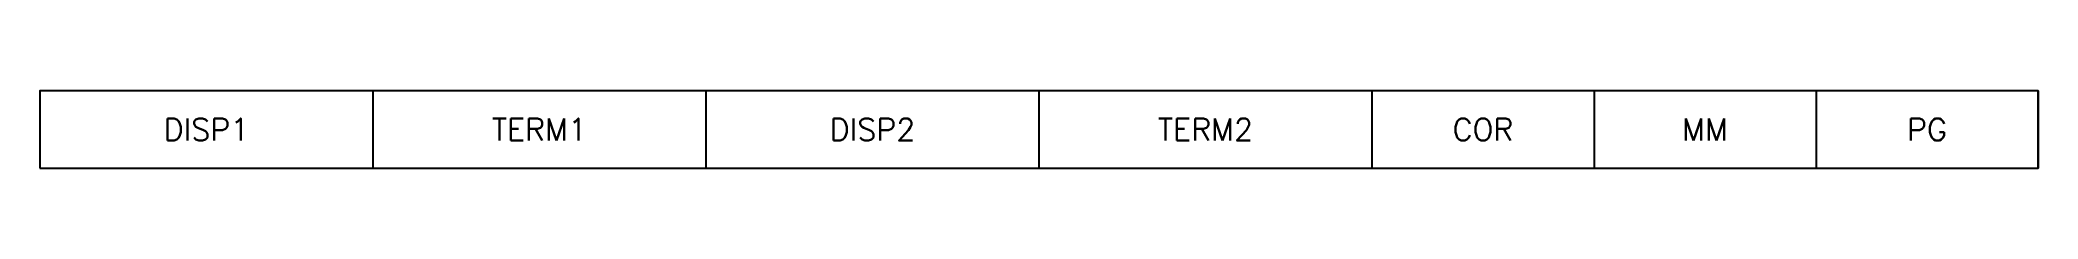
# Model space of a CAD drawing. Header units: millimetres. Extents: x 433 to 613, y 467 to 474.
import ezdxf
from ezdxf.enums import TextEntityAlignment as Align

# ---------------------------------------------------------------- set-up
doc = ezdxf.new("R2010")
doc.units = ezdxf.units.MM
doc.header["$MEASUREMENT"] = 0
doc.layers.get('0').update_dxf_attribs({"linetype": 'CONTINUOUS'})
doc.styles.add('romans', font='romans.shx', dxfattribs={"width": 0.9})

msp = doc.modelspace()

# ---------------------------------------------------------------- linework, layer by layer
at = {"color": 7}
for p, q in [((463.41, 474.37), (463.41, 467.37)), ((493.41, 474.37), (493.41, 467.37)), ((523.41, 474.37), (523.41, 467.37)), ((553.41, 474.37), (553.41, 467.37)), ((573.41, 474.37), (573.41, 467.37)), ((593.41, 474.37), (593.41, 467.37)), ((613.41, 474.37), (613.41, 467.37))]:
    msp.add_line(p, q, dxfattribs=at)
msp.add_lwpolyline([(433.41, 467.37), (613.41, 467.37), (613.41, 474.37), (433.41, 474.37)], close=True, dxfattribs=at)

# ---------------------------------------------------------------- texts
at = {"color": 7, "style": 'romans'}
for s, p in [('DISP1', (448.41, 470.87)), ('TERM1', (478.41, 470.87)), ('DISP2', (508.41, 470.87)), ('TERM2', (538.41, 470.87)), ('COR', (563.41, 470.87)), ('MM', (583.41, 470.87)), ('PG', (603.41, 470.87))]:
    msp.add_text(s, height=2, dxfattribs=at).set_placement(p, align=Align.MIDDLE_CENTER)

doc.saveas('drawing.dxf')
